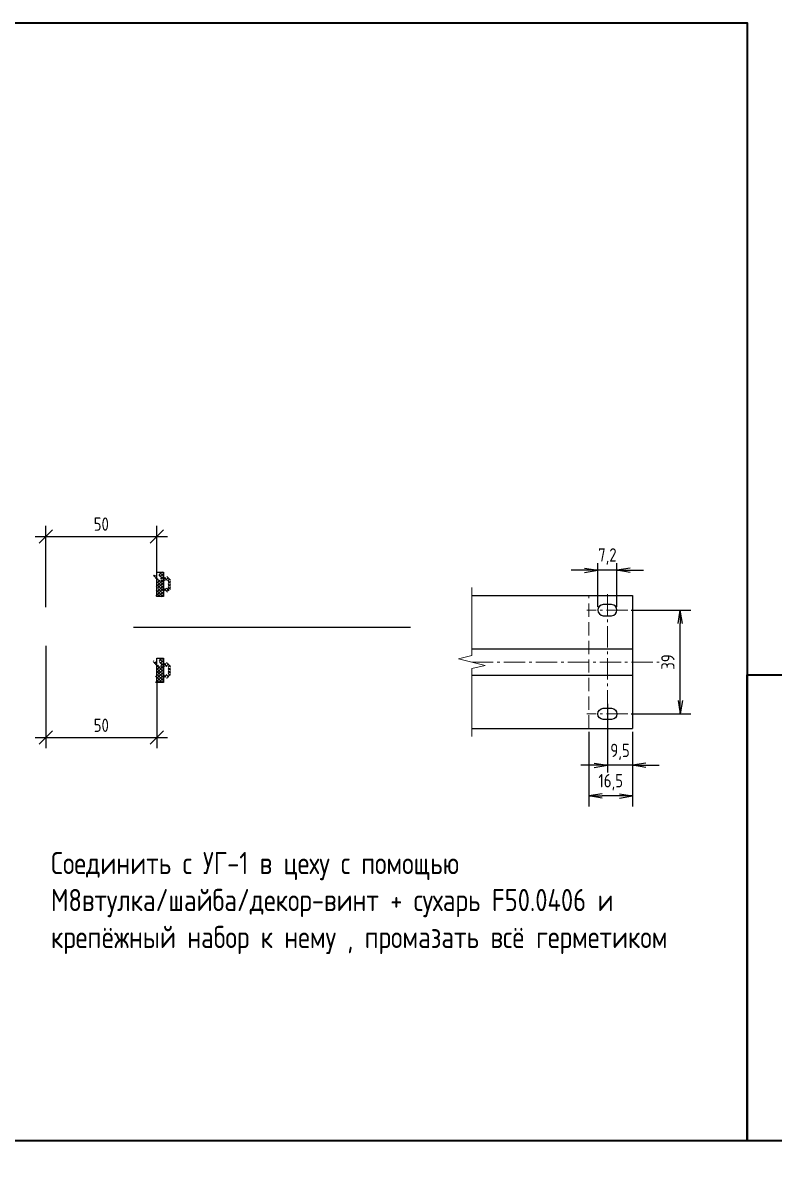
# Model space of a CAD drawing. Header units: millimetres. Extents: x 81 to 148571, y -49 to 131555.
# Drawn here: x 34332 to 35179, y 32167 to 33448 of the extents above; entities that cross this region are included whole.
import ezdxf

# ---------------------------------------------------------------- set-up
doc = ezdxf.new("R2010")
doc.units = ezdxf.units.MM
doc.linetypes.add('GOST2.303 4', pattern=[7, 5, -2, 0])
doc.linetypes.add('GOST2.303 6', pattern=[12, 8, -1.5, 1, -1.5])
for name, color, linetype, lineweight in [('F50 (Ригель)', 4, 'Continuous', 30), ('Оси', 1, 'GOST2.303 6', 18), ('Размеры', 7, 'Continuous', 25), ('Тонкая', 7, 'Continuous', 0), ('Уплотнитель', 3, 'Continuous', 25)]:
    doc.layers.add(name, color=color, linetype=linetype, lineweight=lineweight)
doc.layers.add('printme', color=5, linetype='Continuous', lineweight=40, plot=False)
doc.layers.add('РАЗМЕРЫ-ВЫНОСКИ', color=4, linetype='Continuous')
doc.styles.add('GOST 2.304', font='CS_Gost2304.shx')
doc.styles.get("Standard").update_dxf_attribs({"font": 'arial.ttf'})
doc.styles.add('ГОСТ 2.304', font='CS_Gost2304.shx')
doc.dimstyles.new('ISO-25', dxfattribs={"dimtxt": 2.5, "dimasz": 2.5, "dimexe": 1.25, "dimexo": 0.625, "dimtad": 1, "dimtxsty": 'Standard', "dimcen": 2.5, "dimadec": 0, "dimazin": 0, "dimtfac": 1, "dimtmove": 0, "dimatfit": 3, "dimfxl": 1, "dimarcsym": 0})
doc.dimstyles.new('СПДС', dxfattribs={"dimscale": 100, "dimtxt": 2.5, "dimasz": 2.5, "dimexe": 2, "dimexo": 0.625, "dimgap": 1, "dimtad": 1, "dimdec": 0, "dimtxsty": 'ГОСТ 2.304', "dimblk": 'OBLIQUE', "dimblk1": 'OBLIQUE', "dimblk2": 'OBLIQUE', "dimcen": 2.5, "dimdle": 2, "dimadec": 0, "dimazin": 2, "dimtfac": 0.75, "dimtdec": 4, "dimtmove": 1, "dimatfit": 3, "dimfxl": 1, "dimtfill": 1, "dimtolj": 1, "dimarcsym": 1})

# ---------------------------------------------------------------- blocks, each defined once
blk = doc.blocks.new('_Oblique')
at = {"color": 0, "linetype": 'ByBlock', "lineweight": -2}
blk.add_line((-0.5, -0.5), (0.5, 0.5), dxfattribs=at)
blk = doc.blocks.new('*D73')
at = {"color": 0, "lineweight": -2, "ltscale": 40, "transparency": 16777216}
for p, q in [((34358, 32745.9), (34358, 32630.6)), ((34483, 32705.1), (34483, 32630.6)), ((34346, 32642.6), (34495, 32642.6))]:
    blk.add_line(p, q, dxfattribs=at)
at = {"layer": 'Defpoints', "color": 0, "ltscale": 40}
for p in [(34358, 32749.6), (34483, 32708.9), (34483, 32642.6)]:
    blk.add_point(p, dxfattribs=at)
at = {"color": 0, "lineweight": -2, "ltscale": 40, "transparency": 16777216, "xscale": 15, "yscale": 15, "zscale": 15, "rotation": 180}
blk.add_blockref('_Oblique', (34358, 32642.6), dxfattribs=at)
at = {"color": 0, "lineweight": -2, "ltscale": 40, "transparency": 16777216, "xscale": 15, "yscale": 15, "zscale": 15}
blk.add_blockref('_Oblique', (34483, 32642.6), dxfattribs=at)
at = {"color": 0, "ltscale": 40, "transparency": 16777216, "insert": (34420.5, 32656.4), "char_height": 15, "attachment_point": 5, "style": 'ГОСТ 2.304', "bg_fill": 3, "box_fill_scale": 1.1, "bg_fill_color": 256, "bg_fill_true_color": 13158600, "bg_fill_transparency": 0}
blk.add_mtext('\\A1;50', dxfattribs=at)
blk = doc.blocks.new('*U54')
at = {"layer": 'Уплотнитель'}
h = blk.add_hatch(dxfattribs=at)
h.set_pattern_fill('ANSI37', color=256, scale=0.3)
h.set_pattern_definition([(45, (8005.3251, 5308.8052), (-0.67351921, 0.67351921), []), (135, (8005.3251, 5308.8052), (-0.67351921, -0.67351921), [])])
h.paths.add_polyline_path([(3.2, -3.47, 0.224221), (3.05, -3.16), (1.75, -1.83, 0.633692), (1.5, -1.95), (1.5, -2.25, -0.414214), (1.35, -2.4), (0.1, -2.4, -0.788084), (-0.08, -1.64, 0.281861), (0, -1.51), (0, 0), (-1.75, 0, 0.414214), (-2, -0.25), (-2, -1.18), (-1.1, -3.3, -0.761638), (-1.56, -3.66, -0.111738), (-3.65, -1.25, 1.038778), (-4.44, -1.76, 0.038349), (-3.92, -2.53, -0.12084), (-2.49, -5.23, -0.266455), (-2.63, -5.55), (-3.37, -6.05, 0.527864), (-3.37, -6.55), (-2.63, -7.05, -0.527864), (-2.63, -7.55), (-3.37, -8.05, 0.537008), (-3.36, -8.55), (-2.64, -9.02, -0.44915), (-2.57, -9.46), (-3.43, -10.51, 0.633764), (-3.2, -11), (0, -11), (0, -9.49, 0.281861), (-0.08, -9.36, -0.788084), (0.1, -8.6), (1.35, -8.6, -0.414214), (1.5, -8.75), (1.5, -9.05, 0.633692), (1.75, -9.17), (3.05, -7.84, 0.224221), (3.2, -7.53)])
h.paths.add_polyline_path([(0, -4.7, -0.414214), (1, -3.7), (1.7, -3.7, -0.414214), (2.2, -4.2), (2.2, -6.8, -0.414214), (1.7, -7.3), (0.5, -7.3, -0.414214), (0, -6.8)], flags=16)
at = {"layer": 'Defpoints', "color": 252}
blk.add_lwpolyline([(0, -11), (-3, -11), (-3, 0), (0, 0), (0, -11)], dxfattribs=at)
blk = doc.blocks.new('*D74')
at = {"color": 0, "lineweight": -2, "ltscale": 40, "transparency": 16777216}
for p, q in [((34346, 32869.3), (34495, 32869.3)), ((34358, 32789.5), (34358, 32881.3)), ((34483, 32805.3), (34483, 32881.3))]:
    blk.add_line(p, q, dxfattribs=at)
at = {"layer": 'Defpoints', "color": 0, "ltscale": 40}
for p in [(34483, 32869.3), (34483, 32801.6), (34358, 32785.8)]:
    blk.add_point(p, dxfattribs=at)
at = {"color": 0, "lineweight": -2, "ltscale": 40, "transparency": 16777216, "xscale": 15, "yscale": 15, "zscale": 15, "rotation": 180}
blk.add_blockref('_Oblique', (34358, 32869.3), dxfattribs=at)
at = {"color": 0, "lineweight": -2, "ltscale": 40, "transparency": 16777216, "xscale": 15, "yscale": 15, "zscale": 15}
blk.add_blockref('_Oblique', (34483, 32869.3), dxfattribs=at)
at = {"color": 0, "ltscale": 40, "transparency": 16777216, "insert": (34420.5, 32883.1), "char_height": 15, "attachment_point": 5, "style": 'ГОСТ 2.304', "bg_fill": 3, "box_fill_scale": 1.1, "bg_fill_color": 256, "bg_fill_true_color": 13158600, "bg_fill_transparency": 0}
blk.add_mtext('\\A1;50', dxfattribs=at)
blk = doc.blocks.new('*U119')
blk.add_lwpolyline([(0, 122.47), (0, -2.53)])
blk = doc.blocks.new('_Open')
at = {"color": 0, "linetype": 'ByBlock', "lineweight": -2}
for p, q in [((-1, 0.167), (0, 0)), ((-1, -0.167), (0, 0)), ((0, 0), (-1, 0))]:
    blk.add_line(p, q, dxfattribs=at)
blk = doc.blocks.new('*D135')
at = {"color": 0, "lineweight": -2, "ltscale": 40, "transparency": 16777216}
for p, q in [((37127.25, 32720.34), (37127.25, 32812.1)), ((37252.25, 32736.11), (37252.25, 32812.1)), ((37115.25, 32800.1), (37264.25, 32800.1))]:
    blk.add_line(p, q, dxfattribs=at)
at = {"layer": 'Defpoints', "color": 0, "ltscale": 40}
for p in [(37252.25, 32800.1), (37252.25, 32732.36), (37127.25, 32716.59)]:
    blk.add_point(p, dxfattribs=at)
at = {"layer": 'Defpoints', "color": 0, "ltscale": 2}
for p in [(94.76, -9.5), (104.26, -20)]:
    blk.add_point(p, dxfattribs=at)
at = {"layer": 'Размеры', "color": 0, "lineweight": -2, "ltscale": 2, "transparency": 16777216}
for p, q in [((94.76, -10.75), (94.76, -37.79)), ((104.26, -21.25), (104.26, -37.79)), ((89.76, -33.79), (84.76, -33.79)), ((109.26, -33.79), (114.26, -33.79))]:
    blk.add_line(p, q, dxfattribs=at)
at = {"color": 0, "lineweight": -2, "ltscale": 40, "transparency": 16777216, "xscale": 15, "yscale": 15, "zscale": 15, "rotation": 180}
blk.add_blockref('_Oblique', (37127.25, 32800.1), dxfattribs=at)
at = {"color": 0, "lineweight": -2, "ltscale": 40, "transparency": 16777216, "xscale": 15, "yscale": 15, "zscale": 15}
blk.add_blockref('_Oblique', (37252.25, 32800.1), dxfattribs=at)
at = {"color": 0, "ltscale": 40, "transparency": 16777216, "insert": (37189.75, 32813.91), "char_height": 15, "attachment_point": 5, "style": 'ГОСТ 2.304', "bg_fill": 3, "box_fill_scale": 1.1, "bg_fill_color": 256, "bg_fill_true_color": 13158600, "bg_fill_transparency": 0}
blk.add_mtext('\\A1;50', dxfattribs=at)
at = {"layer": 'Размеры', "color": 0, "ltscale": 2, "transparency": 16777216, "insert": (99.51, -28.79), "char_height": 5, "attachment_point": 5, "style": 'GOST 2.304', "bg_fill": 3, "box_fill_scale": 1.1, "bg_fill_color": 256, "bg_fill_true_color": 13158600, "bg_fill_transparency": 0}
blk.add_mtext('\\A1;9,5', dxfattribs=at)
at = {"layer": 'Defpoints', "color": 0, "ltscale": 2}
blk.add_point((94.76, -33.79), dxfattribs=at)
at = {"layer": 'Размеры', "color": 0, "lineweight": -2, "ltscale": 2, "transparency": 16777216}
blk.add_line((104.26, -33.79), (94.76, -33.79), dxfattribs=at)
at = {"layer": 'Размеры', "color": 0, "lineweight": -2, "ltscale": 2, "transparency": 16777216, "xscale": 5, "yscale": 5, "zscale": 5}
blk.add_blockref('_Open', (94.76, -33.79), dxfattribs=at)
at = {"layer": 'Размеры', "color": 0, "lineweight": -2, "ltscale": 2, "transparency": 16777216, "xscale": 5, "yscale": 5, "zscale": 5, "rotation": 180}
blk.add_blockref('_Open', (104.26, -33.79), dxfattribs=at)
blk = doc.blocks.new('*D136')
at = {"color": 0, "lineweight": -2, "ltscale": 2.5, "transparency": 16777216}
for p, q in [((37447.25, 32766.06), (37447.25, 32799.97)), ((37522.25, 32700.63), (37522.25, 32799.97)), ((37534.25, 32787.97), (37435.25, 32787.97))]:
    blk.add_line(p, q, dxfattribs=at)
at = {"layer": 'Defpoints', "color": 0, "ltscale": 2.5}
for p in [(37447.25, 32787.97), (37447.25, 32762.31), (37522.25, 32696.88)]:
    blk.add_point(p, dxfattribs=at)
at = {"layer": 'Defpoints', "color": 0, "ltscale": 5}
for p in [(91.16, 24.5), (98.36, 24.5)]:
    blk.add_point(p, dxfattribs=at)
at = {"layer": 'Размеры', "color": 0, "lineweight": -2, "ltscale": 5, "transparency": 16777216}
for p, q in [((91.16, 25.75), (91.16, 43.46)), ((98.36, 25.75), (98.36, 43.46)), ((86.16, 39.46), (81.16, 39.46)), ((103.36, 39.46), (108.36, 39.46))]:
    blk.add_line(p, q, dxfattribs=at)
at = {"color": 0, "lineweight": -2, "ltscale": 2.5, "transparency": 16777216, "xscale": 15, "yscale": 15, "zscale": 15, "rotation": 180}
blk.add_blockref('_Oblique', (37447.25, 32787.97), dxfattribs=at)
at = {"color": 0, "lineweight": -2, "ltscale": 2.5, "transparency": 16777216, "xscale": 15, "yscale": 15, "zscale": 15}
blk.add_blockref('_Oblique', (37522.25, 32787.97), dxfattribs=at)
at = {"color": 0, "ltscale": 2.5, "transparency": 16777216, "insert": (37484.75, 32801.78), "char_height": 15, "attachment_point": 5, "style": 'ГОСТ 2.304', "bg_fill": 3, "box_fill_scale": 1.1, "bg_fill_color": 256, "bg_fill_true_color": 13158600, "bg_fill_transparency": 0}
blk.add_mtext('\\A1;30**', dxfattribs=at)
at = {"layer": 'Размеры', "color": 0, "ltscale": 5, "transparency": 16777216, "insert": (94.76, 44.65), "char_height": 5, "attachment_point": 5, "style": 'ГОСТ 2.304', "bg_fill": 3, "box_fill_scale": 1.1, "bg_fill_color": 256, "bg_fill_true_color": 13158600, "bg_fill_transparency": 0}
blk.add_mtext('\\A1;7,2', dxfattribs=at)
at = {"layer": 'Defpoints', "color": 0, "ltscale": 5}
blk.add_point((91.16, 39.46), dxfattribs=at)
at = {"layer": 'Размеры', "color": 0, "lineweight": -2, "ltscale": 5, "transparency": 16777216}
blk.add_line((98.36, 39.46), (91.16, 39.46), dxfattribs=at)
at = {"layer": 'Размеры', "color": 0, "lineweight": -2, "ltscale": 5, "transparency": 16777216, "xscale": 5, "yscale": 5, "zscale": 5}
blk.add_blockref('_Open', (91.16, 39.46), dxfattribs=at)
at = {"layer": 'Размеры', "color": 0, "lineweight": -2, "ltscale": 5, "transparency": 16777216, "xscale": 5, "yscale": 5, "zscale": 5, "rotation": 180}
blk.add_blockref('_Open', (98.36, 39.46), dxfattribs=at)
blk = doc.blocks.new('*D137')
at = {"color": 0, "lineweight": -2, "ltscale": 2.5, "transparency": 16777216}
for p, q in [((36105.74, 32732.4), (36105.75, 32604.96)), ((36865.03, 32732.43), (36865.04, 32604.99)), ((36850.04, 32612.49), (36120.75, 32612.46))]:
    blk.add_line(p, q, dxfattribs=at)
at = {"color": 0, "ltscale": 2.5, "transparency": 16777216}
for points in [[(36120.75, 32614.96), (36120.75, 32609.96), (36105.75, 32612.46)], [(36850.04, 32614.99), (36850.04, 32609.99), (36865.04, 32612.49)]]:
    blk.add_solid(points, dxfattribs=at)
at = {"layer": 'Defpoints', "color": 0, "ltscale": 2.5}
for p in [(36105.74, 32736.15), (36865.03, 32736.18), (36105.75, 32612.46)]:
    blk.add_point(p, dxfattribs=at)
at = {"layer": 'Defpoints', "color": 0, "ltscale": 2}
for p in [(87.76, -20), (104.26, -20), (87.76, -45.32)]:
    blk.add_point(p, dxfattribs=at)
at = {"layer": 'Размеры', "color": 0, "lineweight": -2, "ltscale": 2, "transparency": 16777216}
for p, q in [((87.76, -21.25), (87.76, -49.32)), ((104.26, -21.25), (104.26, -49.32)), ((99.26, -45.32), (92.76, -45.32))]:
    blk.add_line(p, q, dxfattribs=at)
at = {"color": 0, "ltscale": 2.5, "transparency": 16777216, "insert": (36485.39, 32625.24), "char_height": 15, "attachment_point": 5, "rotation": 0.0028}
blk.add_mtext('1481,5', dxfattribs=at)
at = {"layer": 'Размеры', "color": 0, "ltscale": 2, "transparency": 16777216, "insert": (96.01, -40.17), "char_height": 5, "attachment_point": 5, "style": 'GOST 2.304', "bg_fill": 3, "box_fill_scale": 1.1, "bg_fill_color": 256, "bg_fill_true_color": 13158600, "bg_fill_transparency": 0}
blk.add_mtext('\\A1;16,5', dxfattribs=at)
at = {"layer": 'Размеры', "color": 0, "lineweight": -2, "ltscale": 2, "transparency": 16777216, "xscale": 5, "yscale": 5, "zscale": 5, "rotation": 180}
blk.add_blockref('_Open', (87.76, -45.32), dxfattribs=at)
at = {"layer": 'Размеры', "color": 0, "lineweight": -2, "ltscale": 2, "transparency": 16777216, "xscale": 5, "yscale": 5, "zscale": 5}
blk.add_blockref('_Open', (104.26, -45.32), dxfattribs=at)
blk = doc.blocks.new('*D138')
at = {"color": 0, "lineweight": -2, "ltscale": 2.5, "transparency": 16777216}
for p, q in [((36221.74, 32855.9), (36221.74, 32933.67)), ((36881.53, 32855.93), (36881.53, 32933.71)), ((36866.53, 32926.21), (36236.74, 32926.17))]:
    blk.add_line(p, q, dxfattribs=at)
at = {"color": 0, "ltscale": 2.5, "transparency": 16777216}
for points in [[(36236.74, 32928.67), (36236.74, 32923.67), (36221.74, 32926.17)], [(36866.53, 32928.71), (36866.53, 32923.71), (36881.53, 32926.21)]]:
    blk.add_solid(points, dxfattribs=at)
at = {"layer": 'Defpoints', "color": 0, "ltscale": 2.5}
for p in [(36221.74, 32926.17), (36221.74, 32852.15), (36881.53, 32852.18)]:
    blk.add_point(p, dxfattribs=at)
at = {"layer": 'Defpoints', "color": 0, "ltscale": 2}
for p in [(102.49, 24.5), (122.14, 24.5), (102.49, -14.5)]:
    blk.add_point(p, dxfattribs=at)
at = {"layer": 'Размеры', "color": 0, "lineweight": -2, "ltscale": 2, "transparency": 16777216}
for p, q in [((103.74, 24.5), (126.14, 24.5)), ((122.14, -9.5), (122.14, 19.5)), ((103.74, -14.5), (126.14, -14.5))]:
    blk.add_line(p, q, dxfattribs=at)
at = {"layer": 'Размеры', "color": 0, "lineweight": -2, "ltscale": 2, "transparency": 16777216, "xscale": 5, "yscale": 5, "zscale": 5}
for p, rotation in [((122.14, 24.5), 90), ((122.14, -14.5), 270)]:
    blk.add_blockref('_Open', p, dxfattribs=dict(at, rotation=rotation))
at = {"color": 0, "ltscale": 2.5, "transparency": 16777216, "insert": (36523.81, 32937.6), "char_height": 15, "attachment_point": 5, "rotation": 0.0032}
blk.add_mtext('1382', dxfattribs=at)
at = {"layer": 'Размеры', "color": 0, "ltscale": 2, "transparency": 16777216, "insert": (117.49, 5), "char_height": 5, "attachment_point": 5, "rotation": 90, "style": 'GOST 2.304', "bg_fill": 3, "box_fill_scale": 1.1, "bg_fill_color": 256, "bg_fill_true_color": 13158600, "bg_fill_transparency": 0}
blk.add_mtext('\\A1;39', dxfattribs=at)
blk = doc.blocks.new('уз 12зерк')
at = {"layer": 'F50 (Ригель)', "lineweight": 25, "ltscale": 2.5}
for p, q in [((43.88, 30), (104.26, 30)), ((104.26, 30), (104.26, -20)), ((43.88, 10), (104.26, 10)), ((43.88, 0), (104.26, 0)), ((43.88, -20), (104.26, -20))]:
    blk.add_line(p, q, dxfattribs=at)
at = {"layer": 'F50 (Ригель)', "linetype": 'GOST2.303 4', "lineweight": 18}
blk.add_line((87.76, -20), (87.76, 30), dxfattribs=at)
at = {"layer": 'Оси'}
for p, q in [((94.76, 30.48), (94.76, -20.48)), ((43.88, 5), (114.26, 5))]:
    blk.add_line(p, q, dxfattribs=at)
at = {"layer": 'Тонкая', "linetype": 'Continuous'}
blk.add_lwpolyline([(43.88, 33), (43.88, 7.5), (38.88, 6.25), (48.88, 3.75), (43.88, 2.5), (43.88, -23)], dxfattribs=at)
at = {"layer": 'Размеры', "ltscale": 2}
dim = blk.add_linear_dim(base=(94.76, -33.79), p1=(104.26, -20), p2=(94.76, -9.5), angle=180, dimstyle='СПДС', override={"dimscale": 2, "dimdec": 1, "dimtxsty": 'GOST 2.304', "dimblk1": 'Open', "dimblk2": 'Open', "dimsah": 1}, dxfattribs=at)
dim.commit()
dim.dimension.update_dxf_attribs({"geometry": '*D135', "text_midpoint": (99.51, -33.79), "dimtype": 128})
at = {"layer": 'Размеры', "ltscale": 5}
dim = blk.add_linear_dim(base=(91.16, 39.46), p1=(98.36, 24.5), p2=(91.16, 24.5), angle=180, dimstyle='СПДС', override={"dimscale": 2, "dimdec": 1, "dimblk1": 'Open', "dimblk2": 'Open', "dimsah": 1}, dxfattribs=at)
dim.commit()
dim.dimension.update_dxf_attribs({"geometry": '*D136', "text_midpoint": (94.76, 39.46), "dimtype": 128})
at = {"layer": 'Размеры', "ltscale": 2}
dim = blk.add_linear_dim(base=(87.76, -45.32), p1=(104.26, -20), p2=(87.76, -20), angle=180, dimstyle='СПДС', override={"dimscale": 2, "dimdec": 1, "dimtxsty": 'GOST 2.304', "dimblk1": 'Open', "dimblk2": 'Open', "dimsah": 1}, dxfattribs=at)
dim.commit()
dim.dimension.update_dxf_attribs({"geometry": '*D137', "text_midpoint": (96.01, -45.32), "dimtype": 128})
at = {"layer": 'F50 (Ригель)', "lineweight": 25, "ltscale": 2.5}
for points in [[(96.36, 22.4, 0.953514), (96.36, 26.6), (93.16, 26.6, 0.953514), (93.16, 22.4)], [(96.36, -12.4, -0.953514), (96.36, -16.6), (93.16, -16.6, -0.953514), (93.16, -12.4)]]:
    blk.add_lwpolyline(points, format="xyb", close=True, dxfattribs=at)
at = {"layer": 'Оси'}
for points in [[(102.49, 24.5), (87.03, 24.5)], [(102.49, -14.5), (87.03, -14.5)]]:
    blk.add_lwpolyline(points, dxfattribs=at)
at = {"layer": 'Размеры', "ltscale": 2}
dim = blk.add_linear_dim(base=(122.14, 24.5), p1=(102.49, -14.5), p2=(102.49, 24.5), angle=90, dimstyle='СПДС', override={"dimscale": 2, "dimtxsty": 'GOST 2.304', "dimblk1": 'Open', "dimblk2": 'Open', "dimsah": 1}, dxfattribs=at)
dim.commit()
dim.dimension.update_dxf_attribs({"geometry": '*D138', "text_midpoint": (117.49, 5)})

msp = doc.modelspace()

# ---------------------------------------------------------------- linework, layer by layer
at = {"ltscale": 100}
msp.add_lwpolyline([(35148.313, 32188.186), (35890.813, 32188.186), (35890.813, 32713.186), (35148.313, 32713.186)], close=True, dxfattribs=at)

# ---------------------------------------------------------------- block references
at = {"ltscale": 2, "xscale": 2.5, "yscale": 2.5, "zscale": 2.5}
msp.add_blockref('*U54', (34490.483, 32829.051), dxfattribs=at)
at = {"ltscale": 4, "xscale": 2.5, "yscale": 2.5, "zscale": 2.5, "rotation": 269.9999999999999}
msp.add_blockref('*U119', (34462.983, 32766.551), dxfattribs=at)

# ---------------------------------------------------------------- dimensions: what is measured, and where the dimension line sits
at = {"ltscale": 40}
dim = msp.add_linear_dim(base=(34482.983, 32642.551), p1=(34357.983, 32749.632), p2=(34482.983, 32708.886), dimstyle='СПДС', override={"dimscale": 6, "dimlfac": 0.4}, dxfattribs=at)
dim.commit()
dim.dimension.update_dxf_attribs({"geometry": '*D73', "text_midpoint": (34420.483, 32656.362)})

# ---------------------------------------------------------------- next in the draw order: block references
at = {"ltscale": 2, "xscale": 2.5, "yscale": 2.5, "zscale": 2.5}
msp.add_blockref('*U54', (34490.483, 32731.939), dxfattribs=at)

# ---------------------------------------------------------------- next in the draw order: dimensions: what is measured, and where the dimension line sits
at = {"ltscale": 40}
dim = msp.add_linear_dim(base=(34482.983, 32869.291), p1=(34357.983, 32785.78), p2=(34482.983, 32801.551), dimstyle='СПДС', override={"dimscale": 6, "dimlfac": 0.4}, dxfattribs=at)
dim.commit()
dim.dimension.update_dxf_attribs({"geometry": '*D74', "text_midpoint": (34420.483, 32883.102)})

# ---------------------------------------------------------------- next in the draw order: linework, layer by layer
at = {"ltscale": 100}
msp.add_lwpolyline([(33366.313, 33448.186), (35148.313, 33448.186), (35148.313, 32188.186), (33366.313, 32188.186)], close=True, dxfattribs=at)

# ---------------------------------------------------------------- next in the draw order: dimensions: what is measured, and where the dimension line sits
at = {"ltscale": 40}
dim = msp.add_linear_dim(base=(37252.254, 32800.103), p1=(37127.254, 32716.592), p2=(37252.254, 32732.362), dimstyle='СПДС', override={"dimscale": 6, "dimlfac": 0.4}, dxfattribs=at)
dim.commit()
dim.dimension.update_dxf_attribs({"geometry": '*D135', "text_midpoint": (37189.754, 32813.913)})

# ---------------------------------------------------------------- next in the draw order: dimensions: what is measured, and where the dimension line sits
at = {"ltscale": 2.5}
dim = msp.add_linear_dim(base=(37447.254, 32787.968), p1=(37522.254, 32696.882), p2=(37447.254, 32762.313), text='30**', dimstyle='СПДС', override={"dimscale": 6, "dimlfac": 1}, dxfattribs=at)
dim.commit()
dim.dimension.update_dxf_attribs({"geometry": '*D136', "text_midpoint": (37484.754, 32801.779)})

# ---------------------------------------------------------------- next in the draw order: dimensions: what is measured, and where the dimension line sits
dim = msp.add_aligned_dim(p1=(36865.033, 32736.183, 40912), p2=(36105.743, 32736.146, 40912), distance=123.691, text='1481,5', dimstyle='ISO-25', override={"dimscale": 6}, dxfattribs=at)
dim.commit()
dim.dimension.update_dxf_attribs({"geometry": '*D137', "text_midpoint": (36485.393, 32625.238, 40912)})

# ---------------------------------------------------------------- next in the draw order: dimensions: what is measured, and where the dimension line sits
dim = msp.add_linear_dim(base=(36221.739, 32926.174, 40912), p1=(36881.533, 32852.183, 40912), p2=(36221.743, 32852.146, 40912), angle=180.00317, text='1382', dimstyle='ISO-25', override={"dimscale": 6}, dxfattribs=at)
dim.commit()
dim.dimension.update_dxf_attribs({"geometry": '*D138', "text_midpoint": (36523.81, 32926.191, 40912), "dimtype": 161})

# ---------------------------------------------------------------- next in the draw order: linework, layer by layer
at = {"layer": 'printme'}
for points in [[(33366.313, 33448.186), (35148.313, 33448.186), (35148.313, 32188.186), (33366.313, 32188.186)], [(35148.313, 32713.186), (35890.813, 32713.186), (35890.813, 32188.186), (35148.313, 32188.186)]]:
    msp.add_lwpolyline(points, close=True, dxfattribs=at)

# ---------------------------------------------------------------- next in the draw order: texts
at = {"layer": 'РАЗМЕРЫ-ВЫНОСКИ', "ltscale": 5, "insert": (34363.803, 32513.586), "char_height": 25, "attachment_point": 1, "style": 'ГОСТ 2.304'}
msp.add_mtext_dynamic_manual_height_columns('Соединить с УГ-1 в цеху с помощью M8втулка/шайба/декор-винт + сухарь F50.0406 и крепёжный набор к нему , промазать всё герметиком', width=735.72796, gutter_width=125, heights=[0], dxfattribs=at)

# ---------------------------------------------------------------- next in the draw order: block references
at = {"ltscale": 3, "xscale": 3, "yscale": 3, "zscale": 3}
msp.add_blockref('уз 12зерк', (34706.618, 32712.688), dxfattribs=at)

doc.saveas('drawing.dxf')
